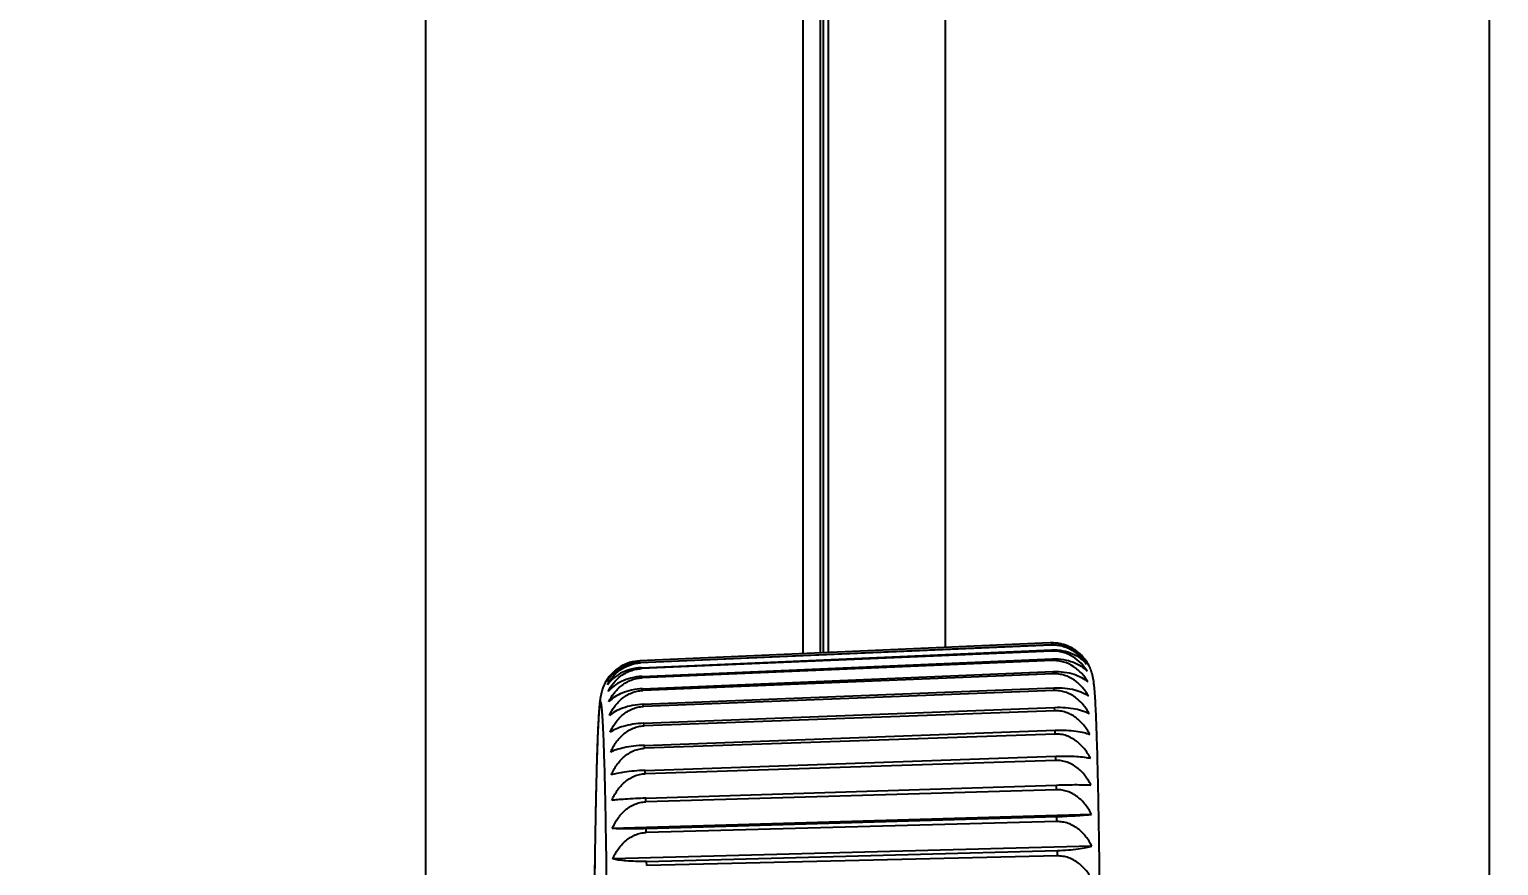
# Model space of a CAD drawing. Header units: millimetres. Extents: x 0 to 841, y 0 to 594.
# Drawn here: x 89.75 to 125.54, y 296.55 to 316.91 of the extents above; entities that cross this region are included whole.
import ezdxf

# ---------------------------------------------------------------- set-up
doc = ezdxf.new("R2010")
doc.units = ezdxf.units.MM
doc.header["$LTSCALE"] = 46.255
doc.layers.get('0').update_dxf_attribs({"linetype": 'CONTINUOUS'})
doc.styles.get("Standard").update_dxf_attribs({"font": 'txt', "width": 0.8})
doc.dimstyles.new('DIMSTYLE_2', dxfattribs={"dimtxt": 2.5, "dimasz": 2.5, "dimexe": 2, "dimexo": 0.5, "dimtad": 1, "dimdec": 3, "dimdsep": 46, "dimtxsty": 'STANDARD', "dimblk": 'OPEN', "dimblk1": 'OPEN', "dimblk2": 'OPEN', "dimcen": 0.09, "dimadec": 0, "dimazin": 0, "dimtp": 0.5, "dimtm": 0.5, "dimtfac": 1, "dimtdec": 3, "dimtofl": 0, "dimtmove": 0, "dimatfit": 3, "dimldrblk": 'OPEN', "dimfxl": 1, "dimtolj": 1, "dimarcsym": 0})
doc.dimstyles.new('DIMSTYLE_4', dxfattribs={"dimtxt": 2.5, "dimasz": 2.5, "dimexe": 2, "dimexo": 0.5, "dimtad": 1, "dimdec": 4, "dimdsep": 46, "dimtxsty": 'STANDARD', "dimblk": 'OPEN', "dimblk1": 'OPEN', "dimblk2": 'OPEN', "dimcen": 0.09, "dimadec": 0, "dimazin": 0, "dimtp": 0.5, "dimtm": 0.5, "dimtfac": 1, "dimtdec": 4, "dimtofl": 0, "dimtmove": 0, "dimatfit": 3, "dimldrblk": 'OPEN', "dimfxl": 1, "dimtolj": 1, "dimarcsym": 0})
doc.dimstyles.new('DIMSTYLE_5', dxfattribs={"dimtxt": 2.5, "dimasz": 2.5, "dimexe": 2, "dimexo": 0.5, "dimtad": 1, "dimdec": 4, "dimdsep": 46, "dimtxsty": 'STANDARD', "dimblk": 'OPEN', "dimblk1": 'OPEN', "dimblk2": 'OPEN', "dimcen": 0.09, "dimadec": 0, "dimazin": 0, "dimtp": 0.1, "dimtm": 0.1, "dimtfac": 1, "dimtdec": 4, "dimtofl": 0, "dimtmove": 0, "dimatfit": 3, "dimldrblk": 'OPEN', "dimfxl": 1, "dimtolj": 1, "dimarcsym": 0})

# ---------------------------------------------------------------- blocks, each defined once
blk = doc.blocks.new('_OPEN')
at = {"color": 0, "linetype": 'BYBLOCK'}
for p, q in [((0, 0), (-1, 0.2)), ((-1, -0.2), (0, 0)), ((-1, 0), (0, 0))]:
    blk.add_line(p, q, dxfattribs=at)
blk = doc.blocks.new('*D1')
at = {"color": 2, "linetype": 'CONTINUOUS'}
for p, q in [((99.41, 256.965), (99.41, 468.591)), ((241.389, 391.465), (241.389, 468.591)), ((99.41, 466.591), (170.399, 466.591)), ((241.389, 466.591), (170.399, 466.591))]:
    blk.add_line(p, q, dxfattribs=at)
at = {"color": 2, "linetype": 'CONTINUOUS', "xscale": 2.5, "yscale": 2.5, "zscale": 2.5, "rotation": 180}
blk.add_blockref('_OPEN', (99.41, 466.591), dxfattribs=at)
at = {"color": 2, "linetype": 'CONTINUOUS', "xscale": 2.5, "yscale": 2.5, "zscale": 2.5}
blk.add_blockref('_OPEN', (241.389, 466.591), dxfattribs=at)
at = {"color": 2, "linetype": 'CONTINUOUS', "insert": (168.399, 469.716), "char_height": 2.5, "width": 10, "attachment_point": 2, "line_spacing_factor": 0.9}
blk.add_mtext('142\\P[5.6]', dxfattribs=at)
blk = doc.blocks.new('*D6')
at = {"color": 2, "linetype": 'CONTINUOUS'}
for p, q in [((103.997, 390.965), (35.377, 390.965)), ((37.377, 390.965), (37.377, 323.715)), ((37.377, 256.465), (37.377, 323.715)), ((98.998, 256.465), (35.377, 256.465))]:
    blk.add_line(p, q, dxfattribs=at)
at = {"color": 2, "linetype": 'CONTINUOUS', "xscale": 2.5, "yscale": 2.5, "zscale": 2.5}
for p, rotation in [((37.377, 390.965), 90), ((37.377, 256.465), 270)]:
    blk.add_blockref('_OPEN', p, dxfattribs=dict(at, rotation=rotation))
at = {"color": 2, "linetype": 'CONTINUOUS', "insert": (34.252, 328.254), "char_height": 2.5, "width": 10, "attachment_point": 2, "rotation": 90, "line_spacing_factor": 0.9}
blk.add_mtext('134,5\\P[5.3]', dxfattribs=at)
blk = doc.blocks.new('*D7')
at = {"color": 2, "linetype": 'CONTINUOUS'}
for p, q in [((117.517, 436.465), (24.788, 436.465)), ((26.788, 436.465), (26.788, 298.715)), ((26.788, 160.965), (26.788, 298.715)), ((209.211, 160.965), (24.788, 160.965))]:
    blk.add_line(p, q, dxfattribs=at)
at = {"color": 2, "linetype": 'CONTINUOUS', "xscale": 2.5, "yscale": 2.5, "zscale": 2.5}
for p, rotation in [((26.788, 436.465), 90), ((26.788, 160.965), 270)]:
    blk.add_blockref('_OPEN', p, dxfattribs=dict(at, rotation=rotation))
at = {"color": 2, "linetype": 'CONTINUOUS', "insert": (23.663, 297.715), "char_height": 2.5, "width": 12, "attachment_point": 2, "rotation": 90, "line_spacing_factor": 0.9}
blk.add_mtext('275,5\\P[10.8]', dxfattribs=at)
blk = doc.blocks.new('*D8')
at = {"color": 2, "linetype": 'CONTINUOUS'}
for p, q in [((56.92, 256.465), (56.92, 274.114)), ((56.92, 274.114), (56.92, 255.715)), ((98.998, 256.465), (54.92, 256.465)), ((56.92, 250.965), (56.92, 255.715)), ((138.914, 254.965), (54.92, 254.965)), ((56.92, 254.965), (56.92, 250.965))]:
    blk.add_line(p, q, dxfattribs=at)
at = {"color": 2, "linetype": 'CONTINUOUS', "xscale": 2.5, "yscale": 2.5, "zscale": 2.5}
for p, rotation in [((56.92, 256.465), 270), ((56.92, 254.965), 90)]:
    blk.add_blockref('_OPEN', p, dxfattribs=dict(at, rotation=rotation))
at = {"color": 2, "linetype": 'CONTINUOUS', "insert": (53.795, 262.114), "char_height": 2.5, "width": 54, "attachment_point": 1, "rotation": 90, "line_spacing_factor": 0.9}
blk.add_mtext('1,5\\P[0.06]\\PHorizontal slide adjustment\\Prange ±45mm', dxfattribs=at)

msp = doc.modelspace()

# ---------------------------------------------------------------- linework, layer by layer
at = {"color": 7, "linetype": 'CONTINUOUS'}
for p, q in [((109.21794, 301.7336), (109.21794, 432.46521)), ((112.06638, 301.85798), (112.06638, 432.46521)), ((109.10101, 301.72849), (109.10101, 335.22427)), ((125.31974, 292.96521), (125.31974, 334.96521)), ((125.32017, 292.96521), (125.32017, 334.96521)), ((108.5997, 301.7066), (108.5997, 334.46521)), ((108.60013, 301.70662), (108.60013, 334.46521)), ((109.01375, 334.46521), (109.01375, 301.72468)), ((114.62342, 301.96929), (104.62619, 301.53286)), ((104.64158, 301.49434), (114.6404, 301.93082)), ((114.64324, 301.91655), (104.64378, 301.48334)), ((104.65906, 301.36808), (114.65853, 301.80121)), ((114.66135, 301.77277), (104.66123, 301.34616)), ((114.62499, 301.96936), (114.62342, 301.96929)), ((114.64324, 301.91655), (114.6404, 301.93082)), ((104.67627, 301.15504), (114.6764, 301.58152)), ((114.67917, 301.53914), (104.6784, 301.12237)), ((104.6931, 300.85683), (114.69387, 301.27343)), ((114.69656, 301.21742), (104.69517, 300.81366)), ((104.69517, 300.81366), (104.6931, 300.85683)), ((104.70941, 300.47574), (114.71081, 300.87927)), ((114.7134, 300.81006), (104.7114, 300.42239)), ((114.7134, 300.81006), (114.71081, 300.87927)), ((104.7114, 300.42239), (104.70941, 300.47574)), ((104.72507, 300.01465), (114.72708, 300.40205)), ((114.72955, 300.32017), (104.72698, 299.95153)), ((114.72955, 300.32017), (114.72708, 300.40205)), ((104.72698, 299.95153), (104.72507, 300.01465)), ((103.73684, 299.78989), (103.73657, 299.79584)), ((104.73998, 299.47708), (114.74256, 299.8454)), ((114.7449, 299.75147), (104.74178, 299.40467)), ((114.7449, 299.75147), (114.74256, 299.8454)), ((104.74178, 299.40467), (104.73998, 299.47708)), ((104.75401, 298.86712), (114.75713, 299.21356)), ((114.75932, 299.10829), (114.75713, 299.21356)), ((104.7557, 298.78597), (104.75401, 298.86712)), ((114.75932, 299.10829), (104.7557, 298.78597)), ((104.76706, 298.18941), (114.77069, 298.51133)), ((114.77271, 298.39553), (114.77069, 298.51133)), ((104.76862, 298.10014), (104.76706, 298.18941)), ((114.77271, 298.39553), (104.76862, 298.10014)), ((115.62653, 297.79621), (103.9531, 297.45203)), ((104.77903, 297.4491), (114.78313, 297.74406)), ((104.78044, 297.3524), (104.77903, 297.4491)), ((114.78497, 297.61861), (104.78044, 297.3524)), ((114.78497, 297.61861), (114.78313, 297.74406)), ((115.63788, 297.02158), (103.96395, 296.71144)), ((104.78983, 296.65185), (114.79436, 296.91758)), ((114.796, 296.78344), (104.79109, 296.54844)), ((114.796, 296.78344), (114.79436, 296.91758)), ((104.79109, 296.54844), (104.78983, 296.65185))]:
    msp.add_line(p, q, dxfattribs=at)
for centre, radius, start, end in [((114.66833, 300.97414), 0.99616, 83.498348, 92.49369), ((110.95447, 301.42023), 3.72361, 5.43273, 5.872437), ((114.6682, 300.97251), 0.9978, 81.717517, 83.501326), ((114.66789, 300.97064), 0.9997, 76.629766, 81.715154), ((114.66843, 300.973), 0.99727, 76.410524, 76.628949), ((104.17304, 301.39516), 0.47892, 10.610265, 11.95251), ((101.10249, 301.005), 3.57505, 5.476064, 5.829103), ((102.55161, 300.77051), 12.15189, 3.626463, 3.826731), ((114.66329, 300.96113), 1.01057, 35.263323, 35.380226), ((104.6717, 300.52453), 1.00974, 148.294889, 149.026318), ((93.02089, 300.37948), 11.68116, 3.646297, 3.806898), ((86.8568, 299.91057), 27.87042, 2.687596, 2.802874)]:
    msp.add_arc(centre, radius, start, end, dxfattribs=at)
for points, knots in [([(114.6404, 301.93082), (114.73061, 301.93476), (114.90695, 301.92049), (115.14714, 301.83787), (115.34288, 301.71034), (115.44451, 301.60202), (115.48621, 301.54553)], [0, 0, 0, 0, 0.280692, 0.54309921, 0.78172855, 1, 1, 1, 1]), ([(115.50379, 301.4574), (115.46077, 301.52299), (115.3579, 301.64873), (115.19376, 301.77388), (115.04075, 301.84939), (114.8711, 301.90599), (114.73404, 301.92048), (114.64324, 301.91655)], [0, 0, 0, 0, 0.23108152, 0.47431854, 0.60155884, 0.73227322, 1, 1, 1, 1]), ([(114.65853, 301.80121), (114.74865, 301.80512), (114.92365, 301.79315), (115.16294, 301.72038), (115.35861, 301.6069), (115.46167, 301.50875), (115.50379, 301.4574)], [0, 0, 0, 0, 0.28687393, 0.5521962, 0.78875957, 1, 1, 1, 1]), ([(115.52117, 301.2818), (115.47851, 301.35124), (115.37678, 301.48438), (115.17794, 301.64708), (114.93371, 301.75559), (114.75223, 301.77665), (114.66135, 301.77277)], [0, 0, 0, 0, 0.23603371, 0.48100892, 0.73654686, 1, 1, 1, 1]), ([(115.48621, 301.54553), (115.45412, 301.59078), (115.38073, 301.67838), (115.24657, 301.79237), (115.086, 301.88533), (114.96578, 301.92712), (114.90276, 301.94236)], [0, 0, 0, 0, 0.23112595, 0.47368477, 0.72986686, 1, 1, 1, 1]), ([(104.62493, 301.53303), (104.54102, 301.52937), (104.37389, 301.5008), (104.144, 301.39793), (103.95201, 301.24652), (103.853, 301.12051), (103.81265, 301.05519)], [0, 0, 0, 0, 0.2575463, 0.51349154, 0.76457272, 1, 1, 1, 1]), ([(103.81894, 301.03655), (103.85503, 301.10118), (103.9451, 301.2271), (104.12804, 301.3843), (104.36022, 301.49696), (104.53589, 301.52892), (104.62619, 301.53286)], [0, 0, 0, 0, 0.22486719, 0.46564348, 0.72540742, 1, 1, 1, 1]), ([(104.64158, 301.49434), (104.55106, 301.49039), (104.37542, 301.46056), (104.14083, 301.35728), (103.95295, 301.21325), (103.85754, 301.09654), (103.81894, 301.03655)], [0, 0, 0, 0, 0.27861509, 0.54101463, 0.7806598, 1, 1, 1, 1]), ([(103.83575, 300.95229), (103.87167, 301.02118), (103.96085, 301.15522), (104.14355, 301.32402), (104.37618, 301.44521), (104.55328, 301.47942), (104.64378, 301.48334)], [0, 0, 0, 0, 0.23071718, 0.47355193, 0.73102222, 1, 1, 1, 1]), ([(104.65906, 301.36808), (104.56869, 301.36417), (104.39441, 301.33693), (104.16026, 301.2437), (103.97195, 301.11375), (103.87489, 301.00714), (103.83575, 300.95229)], [0, 0, 0, 0, 0.28500114, 0.55024614, 0.78770024, 1, 1, 1, 1]), ([(114.6764, 301.58152), (114.76644, 301.58536), (114.94016, 301.57573), (115.17846, 301.51321), (115.37382, 301.41465), (115.47849, 301.32762), (115.52117, 301.2818)], [0, 0, 0, 0, 0.29326585, 0.56171561, 0.79623507, 1, 1, 1, 1]), ([(115.53822, 301.02008), (115.49587, 301.09289), (115.3951, 301.23245), (115.19711, 301.4044), (114.99396, 301.50019), (114.81674, 301.53719), (114.72495, 301.54105), (114.67917, 301.53914)], [0, 0, 0, 0, 0.23994257, 0.48611671, 0.73976764, 0.86944649, 1, 1, 1, 1]), ([(115.85925, 289.96521), (115.85925, 290.67897), (115.8569, 292.0794), (115.84639, 294.11338), (115.83182, 295.72287), (115.81662, 296.91295), (115.80417, 297.7123), (115.79043, 298.4385), (115.77555, 299.08505), (115.75966, 299.64656), (115.74284, 300.1193), (115.7273, 300.45695), (115.71364, 300.68265), (115.70338, 300.82171), (115.69154, 300.94785), (115.67434, 301.08203), (115.64493, 301.22171), (115.58681, 301.38422), (115.52868, 301.48765), (115.48843, 301.54457)], [0, 0, 0, 0, 0.18423561, 0.36147952, 0.52501751, 0.5996925, 0.66868933, 0.73137076, 0.78717271, 0.83562027, 0.87636499, 0.90927099, 0.92286305, 0.93472889, 0.94526157, 0.95556211, 0.96963992, 0.98200514, 1, 1, 1, 1]), ([(103.80594, 301.04419), (103.77428, 300.99143), (103.72938, 300.89847), (103.68366, 300.75341), (103.65927, 300.62682), (103.64383, 300.50026), (103.63272, 300.37764), (103.62297, 300.24193), (103.60997, 300.02236), (103.59515, 299.6951), (103.57911, 299.23825), (103.56396, 298.69718), (103.54977, 298.07549), (103.53668, 297.3783), (103.52482, 296.61179), (103.51035, 295.47202), (103.49649, 293.93187), (103.48648, 291.98652), (103.48425, 290.64753), (103.48425, 289.96521)], [0, 0, 0, 0, 0.0166166, 0.02768955, 0.0410013, 0.0513589, 0.06211531, 0.0742426, 0.08809987, 0.1215092, 0.16270306, 0.21154029, 0.26767187, 0.33062499, 0.399839, 0.47468124, 0.63842571, 0.81574981, 1, 1, 1, 1]), ([(103.85237, 300.78441), (103.88819, 300.8571), (103.97663, 300.99825), (104.12735, 301.14603), (104.27227, 301.23986), (104.3939, 301.2957), (104.52471, 301.33311), (104.61551, 301.34421), (104.66123, 301.34616)], [0, 0, 0, 0, 0.23541728, 0.47972656, 0.6062476, 0.73552284, 0.86707721, 1, 1, 1, 1]), ([(104.67627, 301.15504), (104.58607, 301.15119), (104.41312, 301.12669), (104.17956, 301.04408), (103.99104, 300.92923), (103.89215, 300.8337), (103.85237, 300.78441)], [0, 0, 0, 0, 0.29176511, 0.5601025, 0.79531133, 1, 1, 1, 1]), ([(103.86867, 300.5342), (103.90444, 300.61017), (103.99247, 300.7575), (104.17452, 300.94527), (104.36845, 301.05751), (104.54164, 301.10902), (104.63266, 301.12046), (104.6784, 301.12237)], [0, 0, 0, 0, 0.23981458, 0.48585763, 0.73950053, 0.86926791, 1, 1, 1, 1]), ([(114.69387, 301.27343), (114.78385, 301.27718), (114.95665, 301.26976), (115.24978, 301.20578), (115.44389, 301.10676), (115.53822, 301.02008)], [0, 0, 0, 0, 0.3003684, 0.57270733, 1, 1, 1, 1]), ([(115.5548, 300.67422), (115.51273, 300.7499), (115.41281, 300.89488), (115.21547, 301.0747), (115.01192, 301.17573), (114.83427, 301.21496), (114.74236, 301.21927), (114.69656, 301.21742)], [0, 0, 0, 0, 0.24334315, 0.4907137, 0.74298371, 0.87118425, 1, 1, 1, 1]), ([(104.6931, 300.85683), (104.60306, 300.85308), (104.43114, 300.83129), (104.14312, 300.74306), (103.9568, 300.6283), (103.86867, 300.5342)], [0, 0, 0, 0, 0.29940572, 0.57163227, 1, 1, 1, 1]), ([(103.88452, 300.20354), (103.92028, 300.28228), (104.00798, 300.43474), (104.18986, 300.6298), (104.38444, 300.74681), (104.55822, 300.80014), (104.64941, 300.81181), (104.69517, 300.81366)], [0, 0, 0, 0, 0.24329429, 0.49065123, 0.74294013, 0.87115646, 1, 1, 1, 1]), ([(114.71081, 300.87927), (114.80073, 300.8829), (114.97226, 300.87792), (115.20845, 300.83662), (115.4025, 300.76967), (115.51055, 300.70771), (115.5548, 300.67422)], [0, 0, 0, 0, 0.30573459, 0.58062168, 0.81146844, 1, 1, 1, 1]), ([(115.5708, 300.24687), (115.52895, 300.32489), (115.42975, 300.4743), (115.23304, 300.66056), (115.02921, 300.76597), (114.85122, 300.80712), (114.7592, 300.81184), (114.7134, 300.81006)], [0, 0, 0, 0, 0.24605009, 0.49440077, 0.74558372, 0.87259393, 1, 1, 1, 1]), ([(103.73657, 299.79584), (103.73336, 299.86844), (103.72702, 300.00124), (103.71652, 300.18162), (103.70591, 300.3242), (103.69655, 300.41915), (103.68843, 300.47573), (103.68367, 300.50106), (103.67961, 300.51636), (103.67691, 300.52433), (103.67418, 300.52985), (103.6715, 300.53347), (103.66775, 300.53436), (103.66462, 300.53161), (103.66201, 300.52706), (103.65927, 300.52013), (103.65656, 300.51086), (103.6538, 300.49916), (103.65104, 300.48503), (103.6471, 300.46138), (103.64233, 300.42572), (103.63688, 300.37565), (103.63144, 300.31596), (103.62602, 300.2467), (103.62062, 300.16793), (103.61526, 300.07972), (103.60994, 299.98215), (103.60262, 299.83364), (103.59375, 299.62534), (103.58374, 299.34875), (103.57401, 299.03746), (103.56462, 298.69259), (103.5556, 298.31544), (103.54371, 297.75215), (103.53027, 296.97874), (103.51659, 295.97574), (103.50508, 294.88388), (103.49595, 293.71929), (103.48932, 292.4992), (103.4853, 291.24164), (103.4844, 290.39279), (103.4844, 289.96521)], [0, 0, 0, 0, 0.01925497, 0.03523185, 0.04787449, 0.05714238, 0.06050453, 0.06302011, 0.06396354, 0.06470118, 0.06524048, 0.06560193, 0.06585419, 0.06615387, 0.06661122, 0.06726059, 0.06811327, 0.06917391, 0.07044475, 0.07192698, 0.07552745, 0.07997619, 0.08527142, 0.09140943, 0.09838529, 0.10619326, 0.11482629, 0.1242769, 0.14559549, 0.17007148, 0.19761514, 0.22812512, 0.26148893, 0.29758342, 0.37742165, 0.46646103, 0.56338599, 0.66676429, 0.77506808, 0.88669622, 1, 1, 1, 1]), ([(104.70941, 300.47574), (104.61952, 300.47211), (104.44898, 300.45335), (104.21689, 300.39321), (104.02878, 300.31087), (103.92601, 300.24044), (103.88452, 300.20354)], [0, 0, 0, 0, 0.3055829, 0.58048601, 0.81138423, 1, 1, 1, 1]), ([(103.89981, 299.79497), (103.9356, 299.87593), (104.02298, 300.03243), (104.17459, 300.1996), (104.32102, 300.30534), (104.44303, 300.36754), (104.5743, 300.40882), (104.66562, 300.42061), (104.7114, 300.42239)], [0, 0, 0, 0, 0.24585587, 0.49407675, 0.61958526, 0.74585774, 0.87274906, 1, 1, 1, 1]), ([(114.72708, 300.40205), (114.81697, 300.40553), (114.98766, 300.40286), (115.22288, 300.37235), (115.41603, 300.32162), (115.52555, 300.27348), (115.5708, 300.24687)], [0, 0, 0, 0, 0.31118234, 0.58903363, 0.81843078, 1, 1, 1, 1]), ([(115.58608, 299.74126), (115.54444, 299.82108), (115.44594, 299.97385), (115.28213, 300.13327), (115.12794, 300.23028), (115.00157, 300.28456), (114.86745, 300.31677), (114.77537, 300.32186), (114.72955, 300.32017)], [0, 0, 0, 0, 0.2478835, 0.49679688, 0.62207397, 0.74774844, 0.87376389, 1, 1, 1, 1]), ([(104.72507, 300.01465), (104.63532, 300.01117), (104.46578, 299.99537), (104.23445, 299.94686), (104.04693, 299.88143), (103.94237, 299.82497), (103.89981, 299.79497)], [0, 0, 0, 0, 0.31201873, 0.59008539, 0.81911671, 1, 1, 1, 1]), ([(103.91442, 299.31158), (103.95027, 299.39419), (104.03756, 299.55371), (104.18945, 299.72467), (104.33624, 299.8327), (104.45835, 299.89608), (104.58975, 299.93801), (104.68119, 299.94984), (104.72698, 299.95153)], [0, 0, 0, 0, 0.24788408, 0.49688062, 0.62219676, 0.74788312, 0.87385928, 1, 1, 1, 1]), ([(103.8533, 289.96521), (103.8533, 291.00068), (103.8495, 292.52509), (103.83617, 294.50455), (103.82276, 295.85966), (103.80608, 297.08387), (103.7866, 298.14999), (103.76478, 299.03436), (103.74693, 299.56063), (103.73684, 299.78989)], [0, 0, 0, 0, 0.3161476, 0.46542812, 0.60437569, 0.72990615, 0.83923395, 0.92993457, 1, 1, 1, 1]), ([(114.74256, 299.8454), (114.83245, 299.84871), (115.00251, 299.84832), (115.23691, 299.82863), (115.42918, 299.79415), (115.53981, 299.76044), (115.58608, 299.74126)], [0, 0, 0, 0, 0.31560885, 0.59595558, 0.82426257, 1, 1, 1, 1]), ([(115.60054, 299.16125), (115.55907, 299.24231), (115.46105, 299.39745), (115.29747, 299.55995), (115.14329, 299.65902), (115.01698, 299.71452), (114.88287, 299.74763), (114.79072, 299.75306), (114.7449, 299.75147)], [0, 0, 0, 0, 0.24921014, 0.49863718, 0.6237921, 0.7490857, 0.8744975, 1, 1, 1, 1]), ([(104.73998, 299.47708), (104.65035, 299.47378), (104.48162, 299.46097), (104.25096, 299.42423), (104.06412, 299.37585), (103.95811, 299.33412), (103.91442, 299.31158)], [0, 0, 0, 0, 0.31759739, 0.59844707, 0.82593535, 1, 1, 1, 1]), ([(103.92825, 298.75706), (103.96418, 298.84076), (104.05151, 299.00222), (104.20366, 299.17558), (104.35075, 299.28501), (104.47297, 299.34906), (104.60447, 299.39131), (104.69598, 299.40308), (104.74178, 299.40467)], [0, 0, 0, 0, 0.24924369, 0.49874018, 0.62392123, 0.74921616, 0.87458839, 1, 1, 1, 1]), ([(114.75713, 299.21356), (114.84703, 299.21667), (115.0167, 299.21854), (115.25052, 299.20965), (115.44209, 299.19136), (115.55341, 299.17245), (115.60054, 299.16125)], [0, 0, 0, 0, 0.31864232, 0.60077628, 0.82840105, 1, 1, 1, 1]), ([(104.75401, 298.86712), (104.66447, 298.86402), (104.49633, 298.85424), (104.26618, 298.82934), (104.07994, 298.79803), (103.97296, 298.77152), (103.92825, 298.75706)], [0, 0, 0, 0, 0.32185728, 0.60483517, 0.83118428, 1, 1, 1, 1]), ([(115.61405, 298.51125), (115.57274, 298.593), (115.47505, 298.74946), (115.31172, 298.91373), (115.15763, 299.01402), (115.03141, 299.07031), (114.89732, 299.10404), (114.80516, 299.10977), (114.75932, 299.10829)], [0, 0, 0, 0, 0.24990515, 0.49960757, 0.62470025, 0.74979227, 0.87488799, 1, 1, 1, 1]), ([(103.94117, 298.13564), (103.9772, 298.21981), (104.06467, 298.38212), (104.21709, 298.55648), (104.36441, 298.66642), (104.48674, 298.73064), (104.61833, 298.77287), (104.70989, 298.7845), (104.7557, 298.78597)], [0, 0, 0, 0, 0.24988141, 0.49962188, 0.62473777, 0.74984148, 0.87492369, 1, 1, 1, 1]), ([(114.77069, 298.51133), (114.94016, 298.51678), (115.17368, 298.52116), (115.45486, 298.51805), (115.56644, 298.51405), (115.61405, 298.51125)], [0, 0, 0, 0, 0.60299889, 0.83037731, 1, 1, 1, 1]), ([(104.76706, 298.18941), (104.59922, 298.18401), (104.36917, 298.17358), (104.09402, 298.15253), (103.98654, 298.14147), (103.94117, 298.13564)], [0, 0, 0, 0, 0.60855861, 0.83423283, 1, 1, 1, 1]), ([(115.62653, 297.79621), (115.58534, 297.87808), (115.48789, 298.03479), (115.32482, 298.19948), (115.17088, 298.30019), (115.04475, 298.35681), (114.91072, 298.39091), (114.81855, 298.39688), (114.77271, 298.39553)], [0, 0, 0, 0, 0.24992295, 0.49965939, 0.6247638, 0.74985575, 0.87493226, 1, 1, 1, 1]), ([(103.9531, 297.45203), (103.98926, 297.53609), (104.07697, 297.69816), (104.22966, 297.87211), (104.37715, 297.98165), (104.49959, 298.04554), (104.63124, 298.08742), (104.72281, 298.09879), (104.76862, 298.10014)], [0, 0, 0, 0, 0.24986896, 0.49957744, 0.62468107, 0.7497833, 0.87488234, 1, 1, 1, 1]), ([(114.78313, 297.74406), (114.95278, 297.74906), (115.18646, 297.7591), (115.46746, 297.77957), (115.57897, 297.79047), (115.62653, 297.79621)], [0, 0, 0, 0, 0.60240017, 0.82996079, 1, 1, 1, 1]), ([(104.77903, 297.4491), (104.61135, 297.44416), (104.38145, 297.4404), (104.10609, 297.44451), (103.99853, 297.44898), (103.9531, 297.45203)], [0, 0, 0, 0, 0.60917735, 0.8346624, 1, 1, 1, 1]), ([(115.63788, 297.02158), (115.59678, 297.10298), (115.49945, 297.2589), (115.33665, 297.42267), (115.18294, 297.52295), (115.0569, 297.57946), (114.92295, 297.61365), (114.83082, 297.61983), (114.78497, 297.61861)], [0, 0, 0, 0, 0.24928107, 0.4988093, 0.62399318, 0.74927808, 0.87462931, 1, 1, 1, 1]), ([(103.96395, 296.71144), (104.00025, 296.7948), (104.0883, 296.95553), (104.24127, 297.12767), (104.38887, 297.23591), (104.5114, 297.29897), (104.64311, 297.34015), (104.73465, 297.35118), (104.78044, 297.3524)], [0, 0, 0, 0, 0.24918292, 0.49859076, 0.62374109, 0.74903533, 0.87446009, 1, 1, 1, 1]), ([(104.78983, 296.65185), (104.70041, 296.64947), (104.53251, 296.64895), (104.30232, 296.65976), (104.11605, 296.67967), (104.00881, 296.69967), (103.96395, 296.71144)], [0, 0, 0, 0, 0.32326631, 0.60658654, 0.83238015, 1, 1, 1, 1]), ([(114.79436, 296.91758), (114.88441, 296.91997), (115.05436, 296.92851), (115.28819, 296.95175), (115.47979, 296.98181), (115.59088, 297.00752), (115.63788, 297.02158)], [0, 0, 0, 0, 0.31727087, 0.59907553, 0.82723147, 1, 1, 1, 1]), ([(115.648, 296.19324), (115.60697, 296.27362), (115.50964, 296.42768), (115.34712, 296.58919), (115.1937, 296.68823), (115.06777, 296.74419), (114.93393, 296.77819), (114.84185, 296.78451), (114.796, 296.78344)], [0, 0, 0, 0, 0.24797599, 0.49705434, 0.62238623, 0.74805774, 0.87397814, 1, 1, 1, 1])]:
    msp.add_open_spline(points, degree=3, knots=knots, dxfattribs=at)

# ---------------------------------------------------------------- dimensions: what is measured, and where the dimension line sits
at = {"color": 2, "linetype": 'CONTINUOUS'}
for base, p1, p2, angle, dimstyle, picture, middle in [((99.41025, 466.5912), (241.38863, 390.96521), (99.41025, 256.46521), 180, 'DIMSTYLE_2', '*D1', (170.39944, 466.5912)), ((26.7876, 436.46521), (209.71103, 160.96521), (118.0166, 436.46521), 90, 'DIMSTYLE_2', '*D7', (26.7876, 298.71521)), ((37.37719, 390.96521), (99.49752, 256.46521), (104.49675, 390.96521), 90, 'DIMSTYLE_4', '*D6', (37.37719, 328.25398))]:
    dim = msp.add_linear_dim(base=base, p1=p1, p2=p2, angle=angle, dimstyle=dimstyle, dxfattribs=at)
    dim.commit()
    dim.dimension.update_dxf_attribs({"geometry": picture, "text_midpoint": middle, "dimtype": 160})
dim = msp.add_linear_dim(base=(56.91985, 254.96521), p1=(99.49752, 256.46521), p2=(139.41402, 254.96521), angle=270, text='<>\\PHorizontal slide adjustment\\Prange ±45mm', dimstyle='DIMSTYLE_5', dxfattribs=at)
dim.commit()
dim.dimension.update_dxf_attribs({"geometry": '*D8', "text_midpoint": (56.91985, 289.11385), "dimtype": 160})

doc.saveas('drawing.dxf')
